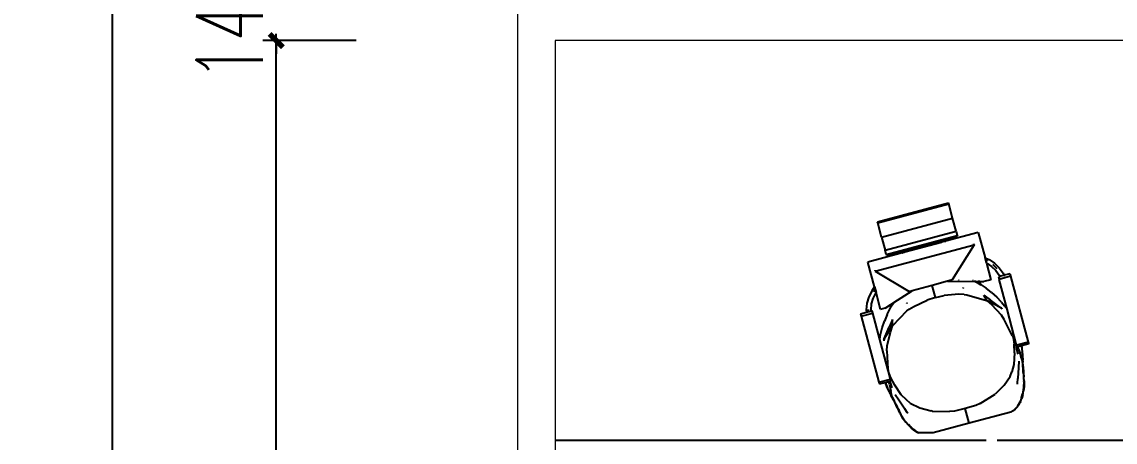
# Model space of a CAD drawing. Header units: millimetres. Extents: x 5625199 to 7433318, y -3316392 to -2552493.
# Drawn here: x 5802451 to 5806551, y -2585554 to -2583979 of the extents above; entities that cross this region are included whole.
import ezdxf

# ---------------------------------------------------------------- set-up
doc = ezdxf.new("R2010")
doc.units = ezdxf.units.MM
doc.header["$PDMODE"] = 35
doc.header["$PDSIZE"] = -10
doc.layers.add('8', color=8, linetype='Continuous')
doc.layers.add('PL-活动家具', color=15, linetype='Continuous')
doc.styles.add('标注-尺寸', font='simplex.shx', dxfattribs={"width": 0.7})
doc.dimstyles.new('MS55', dxfattribs={"dimscale": 0, "dimtxt": 5, "dimasz": 1, "dimexe": 1, "dimexo": 0.8, "dimgap": 1, "dimtad": 1, "dimdec": 0, "dimrnd": 5, "dimdsep": 46, "dimtxsty": '标注-尺寸', "dimblk": 'ARCHTICK', "dimcen": 0, "dimdle": 0.5, "dimclrd": 256, "dimclre": 256, "dimclrt": 50, "dimadec": 0, "dimazin": 0, "dimtfac": 1, "dimtdec": 0, "dimtix": 1, "dimtofl": 0, "dimtmove": 2, "dimatfit": 3, "dimldrblk": 'jt2', "dimfxl": 6, "dimfxlon": 1, "dimtvp": 1, "dimtolj": 1, "dimtzin": 0, "dimarcsym": 0})

# ---------------------------------------------------------------- blocks, each defined once
blk = doc.blocks.new('GW21')
for p, q in [((5240036.1, -2565471.7), (5240302.2, -2565400.4)), ((5240037, -2565475.4), (5240303.2, -2565404.1)), ((5240303.2, -2565404.1), (5240302.2, -2565400.4)), ((5240317.8, -2565458.5), (5240303.2, -2565404.1)), ((5240037, -2565475.4), (5240036.1, -2565471.7)), ((5240051.6, -2565529.9), (5240037, -2565475.4)), ((5240051.6, -2565529.9), (5240317.8, -2565458.5)), ((5240330.7, -2565506.8), (5240317.8, -2565458.5)), ((5240064.5, -2565578.1), (5240330.7, -2565506.8)), ((5240414, -2565511.7), (5240291.6, -2565544.5)), ((5240330.7, -2565506.8), (5240335, -2565522.8)), ((5240414, -2565511.7), (5240439.5, -2565606.8)), ((5240027.7, -2565656.9), (5240398.4, -2565557.6)), ((5240051.6, -2565529.9), (5240064.5, -2565578.1)), ((5240068.9, -2565594.2), (5240335, -2565522.8)), ((5240127.4, -2565581), (5240280.6, -2565540)), ((5240275.7, -2565548.8), (5240138.2, -2565585.6)), ((5240273.8, -2565547.4), (5240279, -2565542.5)), ((5240274.7, -2565548.1), (5240273.8, -2565547.4)), ((5240274.7, -2565548.1), (5240275.8, -2565546.6)), ((5240275.1, -2565548.3), (5240274.7, -2565548.1)), ((5240275.5, -2565548), (5240275.1, -2565548.3)), ((5240275.4, -2565548.6), (5240275.1, -2565548.3)), ((5240276.4, -2565547.9), (5240275.4, -2565548.6)), ((5240275.5, -2565548), (5240275.4, -2565548.6)), ((5240275.7, -2565548.8), (5240275.4, -2565548.6)), ((5240275.4, -2565548.6), (5240275.4, -2565548.6)), ((5240275.4, -2565548.6), (5240275.4, -2565548.6)), ((5240275.4, -2565548.6), (5240275.4, -2565548.6)), ((5240276.3, -2565548.6), (5240275.7, -2565548.8)), ((5240275.8, -2565546.6), (5240276.2, -2565546.1)), ((5240276, -2565546.5), (5240275.8, -2565546.6)), ((5240276.2, -2565546.1), (5240276, -2565546.5)), ((5240276.2, -2565546.1), (5240277.9, -2565543.9)), ((5240276.4, -2565548.4), (5240276.3, -2565548.6)), ((5240276.5, -2565548.6), (5240276.3, -2565548.6)), ((5240284.2, -2565542.2), (5240276.4, -2565547.9)), ((5240276.4, -2565547), (5240277, -2565545.4)), ((5240276.4, -2565547.9), (5240276.4, -2565547)), ((5240276.4, -2565548.4), (5240276.4, -2565547.9)), ((5240276.5, -2565548.6), (5240276.4, -2565548.4)), ((5240281.2, -2565547.3), (5240276.5, -2565548.6)), ((5240277, -2565545.4), (5240278.2, -2565543.5)), ((5240277.9, -2565543.9), (5240278.2, -2565543.5)), ((5240278.2, -2565543.5), (5240278.6, -2565543.1)), ((5240278.7, -2565543.1), (5240278.6, -2565543.1)), ((5240279, -2565542.5), (5240278.7, -2565543.1)), ((5240278.7, -2565543.1), (5240279.2, -2565542.6)), ((5240279.7, -2565541.7), (5240279, -2565542.5)), ((5240279, -2565542.5), (5240279.3, -2565542.3)), ((5240279.2, -2565542.5), (5240279.3, -2565542.4)), ((5240279.2, -2565542.6), (5240279.2, -2565542.5)), ((5240279.3, -2565542.4), (5240279.9, -2565541.8)), ((5240279.4, -2565542.2), (5240279.3, -2565542.3)), ((5240279.3, -2565542.3), (5240279.3, -2565542.4)), ((5240280.1, -2565541.1), (5240279.4, -2565542.2)), ((5240279.7, -2565541.7), (5240279.4, -2565542.2)), ((5240279.4, -2565542.2), (5240279.9, -2565541.8)), ((5240280.5, -2565540.1), (5240279.7, -2565541.7)), ((5240280.1, -2565541.1), (5240279.7, -2565541.7)), ((5240279.9, -2565541.8), (5240280, -2565541.7)), ((5240280.2, -2565541.5), (5240280, -2565541.6)), ((5240280, -2565541.6), (5240280, -2565541.7)), ((5240280.2, -2565541.5), (5240280.3, -2565541.4)), ((5240280.2, -2565541.5), (5240280.2, -2565541.5)), ((5240280.3, -2565541.4), (5240282.1, -2565539.9)), ((5240280.3, -2565541.4), (5240281.7, -2565540.2)), ((5240280.6, -2565540), (5240280.5, -2565540.1)), ((5240280.6, -2565540), (5240282.8, -2565539.4)), ((5240281.2, -2565547.3), (5240282.5, -2565544.7)), ((5240288.8, -2565545.3), (5240281.2, -2565547.3)), ((5240283.1, -2565546.1), (5240281.6, -2565547.2)), ((5240281.7, -2565540.2), (5240281.9, -2565540)), ((5240281.9, -2565540), (5240282.1, -2565539.9)), ((5240281.9, -2565540), (5240282.4, -2565540)), ((5240282.1, -2565539.9), (5240282.8, -2565539.4)), ((5240283.7, -2565539.3), (5240282.4, -2565540)), ((5240282.4, -2565540), (5240283.4, -2565539.5)), ((5240282.5, -2565544.7), (5240284.2, -2565542.2)), ((5240282.8, -2565539.4), (5240283.8, -2565539.1)), ((5240284.8, -2565544.3), (5240283.1, -2565546.1)), ((5240283.7, -2565539.3), (5240283.4, -2565539.5)), ((5240283.4, -2565539.5), (5240283.8, -2565539.6)), ((5240283.8, -2565539.1), (5240283.7, -2565539.3)), ((5240284, -2565539.2), (5240283.7, -2565539.3)), ((5240283.8, -2565539.1), (5240296.3, -2565535.7)), ((5240284.2, -2565542.2), (5240284.6, -2565541.8)), ((5240284.6, -2565541.8), (5240284.9, -2565541.4)), ((5240284.6, -2565541.8), (5240284.8, -2565541.8)), ((5240285.5, -2565541.3), (5240284.8, -2565541.8)), ((5240284.9, -2565541.4), (5240284.8, -2565541.8)), ((5240285.8, -2565542.9), (5240284.8, -2565544.3)), ((5240284.9, -2565541.4), (5240285.5, -2565541.1)), ((5240285.2, -2565540.4), (5240285.3, -2565540.5)), ((5240285.7, -2565540.2), (5240285.3, -2565540.5)), ((5240285.3, -2565540.5), (5240285.5, -2565541.1)), ((5240285.4, -2565540), (5240285.4, -2565539.9)), ((5240286.1, -2565539.9), (5240285.4, -2565540)), ((5240285.7, -2565540.2), (5240285.4, -2565540)), ((5240285.5, -2565541.1), (5240286.2, -2565540.6)), ((5240285.5, -2565541.1), (5240285.5, -2565541.3)), ((5240286, -2565541.3), (5240285.5, -2565541.3)), ((5240286.1, -2565539.9), (5240285.7, -2565540.2)), ((5240286.2, -2565540.6), (5240285.7, -2565540.2)), ((5240286.4, -2565542.1), (5240285.8, -2565542.9)), ((5240287.4, -2565541.9), (5240286, -2565541.3)), ((5240286.2, -2565540.6), (5240287.2, -2565540)), ((5240288.8, -2565542.5), (5240286.2, -2565540.6)), ((5240287.8, -2565539.5), (5240286.4, -2565542.1)), ((5240287.2, -2565540), (5240289, -2565540)), ((5240288.4, -2565542.8), (5240287.4, -2565541.9)), ((5240288.5, -2565537.8), (5240287.8, -2565539.5)), ((5240288.9, -2565544), (5240288.4, -2565542.8)), ((5240289.8, -2565543.3), (5240288.8, -2565542.5)), ((5240289.8, -2565543.7), (5240288.8, -2565545.3)), ((5240288.8, -2565545.3), (5240288.9, -2565544)), ((5240290.9, -2565544.7), (5240288.8, -2565545.3)), ((5240289, -2565540), (5240290, -2565541)), ((5240289.9, -2565543.3), (5240289.8, -2565543.7)), ((5240289.9, -2565543.3), (5240289.8, -2565543.3)), ((5240290.1, -2565542), (5240289.9, -2565543.3)), ((5240290.7, -2565544), (5240289.9, -2565543.3)), ((5240290, -2565541), (5240290.6, -2565540.8)), ((5240290, -2565541), (5240290.1, -2565542)), ((5240290.6, -2565540.8), (5240290.1, -2565542)), ((5240290.8, -2565544), (5240290.7, -2565544.1)), ((5240290.8, -2565544), (5240290.7, -2565544)), ((5240290.7, -2565544.1), (5240290.7, -2565544)), ((5240290.8, -2565544), (5240291.3, -2565544.4)), ((5240291.3, -2565544.4), (5240290.9, -2565544.7)), ((5240291.1, -2565544.7), (5240290.9, -2565544.7)), ((5240291.1, -2565544.7), (5240291.3, -2565544.5)), ((5240291.5, -2565544.6), (5240291.1, -2565544.7)), ((5240291.3, -2565544.4), (5240291.4, -2565544.5)), ((5240291.4, -2565544.4), (5240291.3, -2565544.5)), ((5240291.3, -2565544.5), (5240291.4, -2565544.5)), ((5240292, -2565543.8), (5240291.4, -2565544.5)), ((5240291.4, -2565544.5), (5240291.5, -2565544.6)), ((5240291.5, -2565544.6), (5240292, -2565543.8)), ((5240291.6, -2565544.5), (5240291.5, -2565544.6)), ((5240292.7, -2565543.1), (5240291.6, -2565544.5)), ((5240292.7, -2565543.1), (5240293.6, -2565541.6)), ((5240295, -2565538.9), (5240293.6, -2565541.6)), ((5240296.3, -2565536), (5240295, -2565538.9)), ((5240296.3, -2565535.7), (5240335.7, -2565525.2)), ((5240296.3, -2565535.7), (5240296.3, -2565536)), ((5240398.4, -2565557.6), (5240316.5, -2565689.8)), ((5240335, -2565522.8), (5240335.7, -2565525.2)), ((5240397.7, -2565555.2), (5240397.3, -2565553.7)), ((5240397.7, -2565555.2), (5240398.4, -2565557.6)), ((5240120.1, -2565590.5), (5240000.2, -2565622.6)), ((5240068.9, -2565594.2), (5240064.5, -2565578.1)), ((5240068.9, -2565594.2), (5240069.5, -2565596.5)), ((5240069.5, -2565596.5), (5240111.7, -2565585.2)), ((5240111.7, -2565585.2), (5240127.4, -2565581)), ((5240111.7, -2565585.2), (5240111.9, -2565585.4)), ((5240111.9, -2565585.4), (5240114.4, -2565587.3)), ((5240114.4, -2565587.3), (5240116.9, -2565588.9)), ((5240118.5, -2565589.7), (5240116.9, -2565588.9)), ((5240118.5, -2565589.7), (5240120.1, -2565590.5)), ((5240119.8, -2565586.6), (5240119.2, -2565586.7)), ((5240119.2, -2565586.7), (5240120.3, -2565587.5)), ((5240119.5, -2565583.1), (5240121, -2565584.2)), ((5240119.8, -2565586.6), (5240120.2, -2565585.3)), ((5240120.3, -2565587.5), (5240119.8, -2565586.6)), ((5240120.6, -2565590.3), (5240120.1, -2565590.5)), ((5240120.2, -2565585.3), (5240121.8, -2565584.3)), ((5240121.3, -2565588.8), (5240120.3, -2565587.5)), ((5240122.9, -2565589.7), (5240120.6, -2565590.3)), ((5240120.9, -2565589.8), (5240120.6, -2565590.3)), ((5240120.9, -2565589.8), (5240120.7, -2565589.7)), ((5240120.7, -2565589.7), (5240120.9, -2565589.7)), ((5240121.3, -2565588.8), (5240120.9, -2565589.7)), ((5240120.9, -2565589.7), (5240120.9, -2565589.8)), ((5240121, -2565584.2), (5240123.4, -2565585.7)), ((5240121.9, -2565587.3), (5240121.3, -2565588.8)), ((5240121.4, -2565588.8), (5240121.3, -2565588.8)), ((5240122.9, -2565589.7), (5240121.4, -2565588.8)), ((5240121.8, -2565584.3), (5240123.2, -2565584.4)), ((5240122.1, -2565586.9), (5240121.9, -2565587.3)), ((5240121.9, -2565587.3), (5240122.1, -2565587.4)), ((5240122.1, -2565587.4), (5240122.2, -2565587)), ((5240122.3, -2565588.7), (5240122.1, -2565587.4)), ((5240122.9, -2565589.7), (5240122.3, -2565588.7)), ((5240122.5, -2565585.8), (5240122.8, -2565585.1)), ((5240122.7, -2565585.8), (5240123, -2565585.4)), ((5240122.8, -2565585.1), (5240123.2, -2565584.4)), ((5240123, -2565585.4), (5240122.8, -2565585.1)), ((5240130.5, -2565587.7), (5240122.9, -2565589.7)), ((5240123, -2565585.4), (5240123.4, -2565584.9)), ((5240127.7, -2565585.9), (5240123, -2565585.4)), ((5240123.2, -2565584.4), (5240123.9, -2565582.7)), ((5240123.2, -2565584.4), (5240124.2, -2565584.4)), ((5240123.4, -2565584.9), (5240124.2, -2565584.4)), ((5240123.4, -2565585.7), (5240125.7, -2565586.7)), ((5240123.9, -2565582.7), (5240126.5, -2565583.3)), ((5240124.2, -2565584.4), (5240124.8, -2565583.9)), ((5240124.2, -2565584.4), (5240124.4, -2565584.4)), ((5240124.4, -2565584.4), (5240124.7, -2565584.7)), ((5240124.4, -2565584.4), (5240124.9, -2565584.6)), ((5240124.9, -2565584.6), (5240124.7, -2565584.7)), ((5240124.8, -2565583.9), (5240126.5, -2565583.3)), ((5240124.9, -2565584.6), (5240127.7, -2565585.9)), ((5240125.7, -2565586.7), (5240125.9, -2565586.8)), ((5240125.9, -2565586.8), (5240128.3, -2565587.5)), ((5240126.5, -2565583.3), (5240126.7, -2565583.2)), ((5240126.5, -2565583.3), (5240136.2, -2565585.4)), ((5240126.7, -2565583.2), (5240128.8, -2565582.9)), ((5240127.4, -2565581), (5240127.5, -2565581.1)), ((5240127.5, -2565581.1), (5240129.1, -2565582)), ((5240129, -2565586), (5240127.7, -2565585.9)), ((5240127.7, -2565585.9), (5240128.1, -2565586.1)), ((5240128.1, -2565586.1), (5240130.5, -2565587.7)), ((5240128.3, -2565587.5), (5240130.2, -2565587.8)), ((5240128.4, -2565581.7), (5240129.1, -2565582)), ((5240128.4, -2565581.7), (5240129.8, -2565582.5)), ((5240128.7, -2565582.2), (5240129.8, -2565582.5)), ((5240128.8, -2565582.5), (5240130.7, -2565582.8)), ((5240128.8, -2565582.9), (5240130.7, -2565582.8)), ((5240129.1, -2565582), (5240130.5, -2565582.7)), ((5240129.1, -2565582), (5240129.8, -2565582.5)), ((5240129.9, -2565582.6), (5240129.8, -2565582.5)), ((5240129.9, -2565582.6), (5240130.5, -2565582.7)), ((5240130.5, -2565582.7), (5240130.7, -2565582.8)), ((5240134.7, -2565586.6), (5240130.5, -2565587.7)), ((5240130.7, -2565582.8), (5240130.8, -2565582.8)), ((5240130.8, -2565582.8), (5240130.9, -2565582.8)), ((5240130.9, -2565582.8), (5240131, -2565582.8)), ((5240130.9, -2565582.8), (5240130.9, -2565582.8)), ((5240131, -2565582.8), (5240133.2, -2565583.1)), ((5240131, -2565582.8), (5240131, -2565582.8)), ((5240134.7, -2565586.6), (5240131.6, -2565586.3)), ((5240133.2, -2565583.1), (5240135.2, -2565583.7)), ((5240136.5, -2565586.1), (5240134.7, -2565586.6)), ((5240135.2, -2565583.7), (5240137, -2565584.6)), ((5240136.2, -2565585.4), (5240136.3, -2565585.5)), ((5240136.2, -2565585.4), (5240136.7, -2565585.5)), ((5240136.3, -2565585.5), (5240136.5, -2565586)), ((5240136.3, -2565585.5), (5240136.4, -2565585.5)), ((5240136.3, -2565585.5), (5240136.4, -2565585.5)), ((5240136.4, -2565585.5), (5240136.7, -2565585.6)), ((5240136.5, -2565586), (5240136.7, -2565585.5)), ((5240136.7, -2565585.6), (5240136.5, -2565586)), ((5240138.2, -2565585.6), (5240136.5, -2565586.1)), ((5240136.5, -2565586), (5240136.5, -2565586.1)), ((5240136.7, -2565585.6), (5240136.7, -2565585.5)), ((5240137, -2565584.6), (5240138.2, -2565585.6)), ((5240025.2, -2565716), (5240000.2, -2565622.6)), ((5240439.5, -2565606.8), (5240454, -2565613.2)), ((5240444.8, -2565626.8), (5240439.5, -2565606.8)), ((5240449, -2565619.9), (5240442.2, -2565616.8)), ((5240446.1, -2565627.4), (5240444.8, -2565626.8)), ((5240444.8, -2565626.8), (5240461.5, -2565689)), ((5240446.1, -2565627.4), (5240445.9, -2565627.3)), ((5240446.2, -2565627.4), (5240446.1, -2565627.4)), ((5240446.2, -2565627.4), (5240464.1, -2565639.5)), ((5240454, -2565613.2), (5240454.2, -2565613.4)), ((5240454.2, -2565613.4), (5240474.7, -2565627.2)), ((5240464.1, -2565639.5), (5240479.7, -2565654.6)), ((5240469.4, -2565633.3), (5240468.3, -2565632.6)), ((5240485, -2565648.4), (5240469.4, -2565633.3)), ((5240474.7, -2565627.2), (5240492.4, -2565644.2)), ((5240027.1, -2565654.5), (5240026.7, -2565653)), ((5240027.1, -2565654.5), (5240027.7, -2565656.9)), ((5240027.7, -2565656.9), (5240154.7, -2565733.1)), ((5240479.7, -2565654.6), (5240492.5, -2565672.2)), ((5240494.6, -2565676.6), (5240489.3, -2565678)), ((5240489.3, -2565678), (5240491.8, -2565687.4)), ((5240535.4, -2565675.8), (5240491.8, -2565687.4)), ((5240492.4, -2565644.2), (5240506.7, -2565664)), ((5240492.5, -2565672.2), (5240494.6, -2565676.6)), ((5240510.6, -2565672.3), (5240494.6, -2565676.6)), ((5240494.6, -2565676.6), (5240494.7, -2565676.9)), ((5240495.1, -2565677.8), (5240495.8, -2565679.1)), ((5240506.7, -2565664), (5240510.6, -2565672.3)), ((5240532.9, -2565666.3), (5240510.6, -2565672.3)), ((5240510.6, -2565672.3), (5240510.8, -2565672.6)), ((5240511.2, -2565673.4), (5240511.9, -2565674.8)), ((5240532.9, -2565666.3), (5240535.4, -2565675.8)), ((5240535.4, -2565675.8), (5240601.5, -2565922.5)), ((5240025.2, -2565716), (5240014.3, -2565731)), ((5240025.2, -2565716), (5240030.6, -2565736.1)), ((5240241.4, -2565709.9), (5240166.2, -2565730.1)), ((5240298.3, -2565694.7), (5240241.4, -2565709.9)), ((5240253.6, -2565755.8), (5240241.4, -2565709.9)), ((5240316.5, -2565689.8), (5240298.3, -2565694.7)), ((5240298.3, -2565694.7), (5240401.8, -2565695.6)), ((5240336.4, -2565690.8), (5240336.6, -2565690.8)), ((5240339.2, -2565690.6), (5240342.4, -2565690.3)), ((5240356.7, -2565719.3), (5240356.2, -2565720)), ((5240356.7, -2565719.3), (5240359, -2565720.5)), ((5240356.7, -2565719.3), (5240357.1, -2565720)), ((5240395.3, -2565692.6), (5240392.6, -2565691.4)), ((5240398.7, -2565694), (5240398.5, -2565693.9)), ((5240402.4, -2565692.8), (5240401.8, -2565691.6)), ((5240401.8, -2565695.6), (5240404.4, -2565697)), ((5240401.8, -2565695.6), (5240403.7, -2565695.6)), ((5240403.1, -2565694.3), (5240403, -2565694.2)), ((5240404.4, -2565697), (5240403.7, -2565695.6)), ((5240403.7, -2565695.6), (5240419, -2565695.8)), ((5240421.6, -2565706.3), (5240404.4, -2565697)), ((5240417.9, -2565693.3), (5240417.2, -2565691.9)), ((5240418.7, -2565695.1), (5240418.6, -2565694.9)), ((5240419, -2565695.8), (5240435.4, -2565695.9)), ((5240425.1, -2565708.6), (5240419, -2565695.8)), ((5240421.6, -2565706.3), (5240425.1, -2565708.6)), ((5240425.1, -2565708.6), (5240443.2, -2565720.3)), ((5240461.5, -2565689), (5240435.4, -2565695.9)), ((5240463.7, -2565736.1), (5240443.2, -2565720.3)), ((5240521.9, -2565799.8), (5240491.8, -2565687.4)), ((5240003.3, -2565753.5), (5239996.6, -2565777.1)), ((5240014.2, -2565731.3), (5240003.3, -2565753.5)), ((5240018.7, -2565758.8), (5240012.7, -2565779.8)), ((5240014.3, -2565731), (5240014.2, -2565731.3)), ((5240028.2, -2565739.4), (5240018.7, -2565758.8)), ((5240021.9, -2565734.3), (5240027.9, -2565726.1)), ((5240028.2, -2565739.4), (5240030.6, -2565736.1)), ((5240028.2, -2565739.4), (5240028.3, -2565739.2)), ((5240028.2, -2565739.4), (5240028.2, -2565739.4)), ((5240047.7, -2565799.9), (5240030.6, -2565736.1)), ((5240097.7, -2565774.1), (5240166.2, -2565730.1)), ((5240144.2, -2565740.4), (5240144.3, -2565740.3)), ((5240166.2, -2565730.1), (5240154.7, -2565733.1)), ((5240171.7, -2565788.7), (5240222, -2565765)), ((5240253.6, -2565755.8), (5240222, -2565765)), ((5240247.2, -2565731.9), (5240245.8, -2565732.2)), ((5240247.2, -2565731.9), (5240248.6, -2565731.5)), ((5240253.6, -2565755.8), (5240285.6, -2565747.9)), ((5240341.1, -2565743.3), (5240285.6, -2565747.9)), ((5240361.5, -2565744.2), (5240341.1, -2565743.3)), ((5240361.5, -2565744.2), (5240371.2, -2565745.3)), ((5240371.2, -2565745.3), (5240444.6, -2565766.3)), ((5240434.6, -2565746.9), (5240459.1, -2565764.5)), ((5240445.5, -2565766.6), (5240434.6, -2565746.9)), ((5240444.6, -2565766.3), (5240445.6, -2565766.8)), ((5240445.5, -2565766.6), (5240444.6, -2565766.3)), ((5240498, -2565793.9), (5240459.1, -2565764.5)), ((5240463.7, -2565736.1), (5240483.1, -2565753.7)), ((5240501.1, -2565772.9), (5240483.1, -2565753.7)), ((5239996.6, -2565777.1), (5239994.1, -2565801.4)), ((5239994.1, -2565801.4), (5239994.8, -2565810.5)), ((5239994.8, -2565810.5), (5240010.8, -2565806.2)), ((5240002.3, -2565801.4), (5240002.4, -2565799.9)), ((5240002.8, -2565808.7), (5240002.3, -2565801.4)), ((5240012.7, -2565779.8), (5240010.5, -2565801.3)), ((5240010.5, -2565801.3), (5240010.8, -2565806.2)), ((5240010.8, -2565806.2), (5240016.1, -2565804.8)), ((5240010.8, -2565806.2), (5240010.9, -2565806.5)), ((5240018.6, -2565814.2), (5240016.1, -2565804.8)), ((5240064.8, -2565795.3), (5240047.7, -2565799.9)), ((5240064.8, -2565795.3), (5240085.6, -2565781.9)), ((5240071.8, -2565819.8), (5240083.4, -2565796.9)), ((5240083.4, -2565796.9), (5240086.4, -2565792.2)), ((5240085.5, -2565781), (5240085.5, -2565780.8)), ((5240085.6, -2565781.9), (5240097.7, -2565774.1)), ((5240086.4, -2565792.2), (5240085.6, -2565781.9)), ((5240096.8, -2565775.3), (5240086.4, -2565792.2)), ((5240093.5, -2565860.3), (5240146.6, -2565805.5)), ((5240096.8, -2565775.3), (5240097.7, -2565774.1)), ((5240098.6, -2565771.9), (5240098.6, -2565771.8)), ((5240100.1, -2565770.9), (5240100.2, -2565770.7)), ((5240146.2, -2565775.7), (5240144.8, -2565777.9)), ((5240146.2, -2565775.7), (5240146.9, -2565776.1)), ((5240146.2, -2565775.7), (5240146.2, -2565776.6)), ((5240146.6, -2565805.5), (5240154.4, -2565799.7)), ((5240154.4, -2565799.7), (5240171.7, -2565788.7)), ((5240445.6, -2565766.8), (5240445.5, -2565766.6)), ((5240446.3, -2565767.1), (5240445.6, -2565766.8)), ((5240498, -2565793.9), (5240446.3, -2565767.1)), ((5240446.3, -2565767.1), (5240464.8, -2565783)), ((5240501.3, -2565821.9), (5240464.8, -2565783)), ((5240500.9, -2565796.8), (5240498, -2565793.9)), ((5240500.9, -2565795.4), (5240498, -2565793.9)), ((5240500.9, -2565795.4), (5240502.6, -2565799.3)), ((5240500.9, -2565796.8), (5240502.6, -2565799.3)), ((5240501.1, -2565772.9), (5240512.5, -2565786.8)), ((5240521.9, -2565799.8), (5240512.5, -2565786.8)), ((5240557.9, -2565934.2), (5240521.9, -2565799.8)), ((5239972.5, -2565816.5), (5239994.8, -2565810.5)), ((5239972.5, -2565816.5), (5239975.1, -2565825.9)), ((5239975.1, -2565825.9), (5240018.6, -2565814.2)), ((5239975.1, -2565825.9), (5240041.2, -2566072.6)), ((5239994.8, -2565810.5), (5239994.8, -2565810.8)), ((5239994.8, -2565811.8), (5239995, -2565813.3)), ((5240003, -2565811.2), (5240002.9, -2565809.7)), ((5240010.9, -2565807.5), (5240011, -2565809)), ((5240044.9, -2565912.4), (5240018.6, -2565814.2)), ((5240053.9, -2565868.7), (5240061.9, -2565843.8)), ((5240071.8, -2565819.8), (5240061.9, -2565843.8)), ((5240092.5, -2565838.5), (5240080.1, -2565866.1)), ((5240092.9, -2565861.1), (5240092.5, -2565838.5)), ((5240511.5, -2565837.8), (5240501.3, -2565821.9)), ((5240541.6, -2565897.6), (5240511.5, -2565837.8)), ((5240047.9, -2565894.4), (5240053.9, -2565868.7)), ((5240061.1, -2565910.9), (5240092.5, -2565861.9)), ((5240061.1, -2565910.9), (5240080.1, -2565866.1)), ((5240072.3, -2565936.9), (5240084.3, -2565884.9)), ((5240084.3, -2565884.9), (5240092.5, -2565861.9)), ((5240092.5, -2565861.9), (5240092.9, -2565861.3)), ((5240092.9, -2565861.1), (5240093.5, -2565860.3)), ((5240093.5, -2565860.3), (5240092.9, -2565861.3)), ((5240092.9, -2565861.3), (5240092.9, -2565861.1)), ((5240541.1, -2565878.1), (5240546.8, -2565901.5)), ((5240044.9, -2565912.4), (5240045, -2565912.1)), ((5240076.3, -2566029.4), (5240044.9, -2565912.4)), ((5240045, -2565912.1), (5240047.9, -2565894.4)), ((5240059.3, -2565913.7), (5240061.1, -2565911)), ((5240059.3, -2565913.7), (5240059.8, -2565918)), ((5240060, -2565914.9), (5240059.8, -2565918)), ((5240061.1, -2565911), (5240060, -2565914.9)), ((5240541.6, -2565897.6), (5240544.7, -2565905.8)), ((5240544.7, -2565905.8), (5240548.8, -2565929.8)), ((5240546.8, -2565901.5), (5240556.4, -2565939.4)), ((5240549.9, -2565963.3), (5240548.8, -2565929.8)), ((5240601.5, -2565922.5), (5240557.9, -2565934.2)), ((5240603.4, -2565929.4), (5240576.2, -2565936.7)), ((5240601.5, -2565922.5), (5240603.4, -2565929.4)), ((5240071.4, -2565955.7), (5240072.3, -2565936.9)), ((5240071.4, -2565955.7), (5240075.2, -2566022.5)), ((5240549.9, -2565963.3), (5240546.9, -2566006.9)), ((5240563.7, -2565967.3), (5240556.4, -2565939.4)), ((5240559.8, -2565941.1), (5240557.9, -2565934.2)), ((5240562.2, -2565940.4), (5240559.8, -2565941.1)), ((5240576, -2565936.7), (5240562.2, -2565940.4)), ((5240562.2, -2565940.4), (5240562.2, -2565940.3)), ((5240566.2, -2565951.8), (5240562.2, -2565940.4)), ((5240566.2, -2565951.8), (5240573.9, -2565975.3)), ((5240576, -2565936.6), (5240576, -2565936.7)), ((5240576, -2565936.7), (5240576.4, -2565938.8)), ((5240576.2, -2565936.7), (5240576, -2565936.7)), ((5240576.2, -2565936.7), (5240576.1, -2565936.6)), ((5240576.8, -2565940.2), (5240576.2, -2565936.7)), ((5240576.4, -2565938.8), (5240578.7, -2565957.3)), ((5240576.8, -2565940.2), (5240577.5, -2565946.2)), ((5240577.5, -2565946.2), (5240579.1, -2565959)), ((5240578.7, -2565957.3), (5240579.9, -2565975.9)), ((5240579.6, -2565965.7), (5240579.1, -2565959)), ((5240579.6, -2565965.7), (5240580.4, -2565977.7)), ((5240546.9, -2566006.9), (5240540, -2566033.7)), ((5240566.5, -2565994.3), (5240564.7, -2566018.3)), ((5240580.1, -2565992.4), (5240573.9, -2565975.3)), ((5240579.9, -2565975.9), (5240580.4, -2565986.7)), ((5240580.1, -2565992.4), (5240580.2, -2565995.1)), ((5240580.8, -2566005.7), (5240580.2, -2565995.1)), ((5240580.4, -2565977.7), (5240580.8, -2565986.2)), ((5240580.4, -2565986.7), (5240580.9, -2565997.5)), ((5240580.8, -2565986.2), (5240580.9, -2565988.5)), ((5240581.3, -2566016.4), (5240580.8, -2566005.7)), ((5240581.4, -2565999.3), (5240580.9, -2565988.5)), ((5240581.4, -2566008.2), (5240580.9, -2565997.5)), ((5240581.9, -2566010), (5240581.4, -2565999.3)), ((5240581.4, -2566008.2), (5240582, -2566019)), ((5240582.5, -2566020.7), (5240581.9, -2566010)), ((5240075.2, -2566022.5), (5240076.3, -2566029.4)), ((5240077.2, -2566033), (5240076.3, -2566029.4)), ((5240085, -2566054.1), (5240077.2, -2566033)), ((5240084.7, -2566061), (5240077.2, -2566033)), ((5240511.3, -2566084.3), (5240533.5, -2566051)), ((5240533.5, -2566051), (5240540, -2566033.7)), ((5240564.7, -2566018.3), (5240561.8, -2566059.6)), ((5240582.2, -2566022.4), (5240582, -2566019)), ((5240582, -2566027), (5240582.6, -2566036.7)), ((5240582.7, -2566029.8), (5240582.2, -2566022.4)), ((5240582.5, -2566020.7), (5240583.1, -2566031.4)), ((5240582.5, -2566036.7), (5240582.6, -2566037.6)), ((5240582.5, -2566036.7), (5240582.6, -2566036.7)), ((5240582.6, -2566036.7), (5240583.3, -2566039.6)), ((5240582.6, -2566037.6), (5240582.6, -2566036.7)), ((5240582.6, -2566037.6), (5240582.6, -2566037.7)), ((5240582.6, -2566037.7), (5240583.3, -2566040)), ((5240583.3, -2566039.6), (5240582.7, -2566029.8)), ((5240583.1, -2566031.4), (5240583.7, -2566041.1)), ((5240583.3, -2566039.6), (5240583.7, -2566041.1)), ((5240583.3, -2566039.6), (5240583.3, -2566040)), ((5240583.3, -2566039.6), (5240583.3, -2566039.7)), ((5240583.3, -2566039.7), (5240583.3, -2566040)), ((5240583.4, -2566040.1), (5240583.3, -2566040)), ((5240583.4, -2566040.1), (5240583.4, -2566040.3)), ((5240583.4, -2566040.1), (5240583.7, -2566041.1)), ((5240583.4, -2566040.6), (5240583.4, -2566040.3)), ((5240583.4, -2566040.7), (5240583.4, -2566040.6)), ((5240583.4, -2566040.7), (5240584.2, -2566051.5)), ((5240583.8, -2566042), (5240583.4, -2566040.7)), ((5240583.4, -2566048.4), (5240583.7, -2566053.7)), ((5240583.8, -2566041.4), (5240583.7, -2566041.1)), ((5240583.7, -2566041.1), (5240583.7, -2566041.1)), ((5240583.7, -2566041.1), (5240583.8, -2566041.4)), ((5240583.8, -2566041.4), (5240583.8, -2566041.6)), ((5240583.8, -2566041.6), (5240583.8, -2566042)), ((5240583.8, -2566042.1), (5240583.8, -2566042)), ((5240583.8, -2566042.1), (5240584.5, -2566052.8)), ((5240585, -2566062.3), (5240584.2, -2566051.5)), ((5240585.3, -2566063.4), (5240584.5, -2566052.8)), ((5240041.2, -2566072.6), (5240084.7, -2566061)), ((5240041.2, -2566072.6), (5240043, -2566079.5)), ((5240043, -2566079.5), (5240064.8, -2566073.7)), ((5240064.8, -2566073.7), (5240064.8, -2566073.6)), ((5240066, -2566077.1), (5240064.8, -2566073.7)), ((5240064.8, -2566073.7), (5240064.9, -2566073.7)), ((5240064.9, -2566073.7), (5240078.7, -2566070)), ((5240064.9, -2566073.6), (5240064.9, -2566073.7)), ((5240064.9, -2566073.7), (5240065.6, -2566075.7)), ((5240072.9, -2566092.8), (5240065.6, -2566075.7)), ((5240066, -2566077.1), (5240068.4, -2566082.7)), ((5240068.4, -2566082.7), (5240073.4, -2566094.5)), ((5240081.2, -2566109.6), (5240072.9, -2566092.8)), ((5240078.7, -2566070), (5240083.9, -2566068.6)), ((5240078.7, -2566070), (5240078.7, -2566069.9)), ((5240081, -2566081.8), (5240078.7, -2566070)), ((5240081, -2566081.8), (5240086, -2566106)), ((5240083.9, -2566068.6), (5240086.6, -2566067.9)), ((5240083.9, -2566068.6), (5240083.9, -2566068.5)), ((5240090.9, -2566094), (5240083.9, -2566068.6)), ((5240084.7, -2566061), (5240086.6, -2566067.9)), ((5240100.8, -2566083.6), (5240085, -2566054.1)), ((5240125.2, -2566119.9), (5240100.8, -2566083.6)), ((5240479.9, -2566115.7), (5240511.3, -2566084.3)), ((5240560.9, -2566079.9), (5240561, -2566076)), ((5240561, -2566076), (5240561.8, -2566059.6)), ((5240584.4, -2566085.6), (5240582.9, -2566101.1)), ((5240583.8, -2566104.5), (5240585.3, -2566088.9)), ((5240585.5, -2566089.7), (5240583.9, -2566104.9)), ((5240584.4, -2566085.6), (5240584.4, -2566085.6)), ((5240585, -2566069.8), (5240584.8, -2566067.7)), ((5240584.9, -2566069.5), (5240584.9, -2566069.6)), ((5240585, -2566062.3), (5240585.7, -2566071)), ((5240585.3, -2566063.4), (5240586, -2566072)), ((5240585.3, -2566088.7), (5240585.8, -2566072.9)), ((5240585.3, -2566088.9), (5240585.3, -2566088.7)), ((5240586, -2566073.8), (5240585.5, -2566089.7)), ((5240585.7, -2566071), (5240585.8, -2566072.9)), ((5240586, -2566072), (5240586, -2566073.8)), ((5240076.3, -2566100.5), (5240073.4, -2566094.5)), ((5240076.3, -2566100.5), (5240081.6, -2566111.4)), ((5240081.2, -2566109.6), (5240086.1, -2566119.1)), ((5240081.6, -2566111.4), (5240085.6, -2566118.9)), ((5240085.6, -2566118.9), (5240086.6, -2566121)), ((5240089.2, -2566123.9), (5240086, -2566106)), ((5240091.1, -2566128.7), (5240086.1, -2566119.1)), ((5240091.6, -2566130.5), (5240086.6, -2566121)), ((5240090.5, -2566126.3), (5240089.2, -2566123.9)), ((5240095.3, -2566135.8), (5240090.5, -2566126.3)), ((5240091.1, -2566128.7), (5240096, -2566138.3)), ((5240096.5, -2566140.1), (5240091.6, -2566130.5)), ((5240102, -2566118.8), (5240115.5, -2566138.6)), ((5240144.6, -2566139.6), (5240125.2, -2566119.9)), ((5240421.6, -2566152.2), (5240477, -2566117.7)), ((5240479.9, -2566115.7), (5240477, -2566117.7)), ((5240575.6, -2566132.8), (5240571.9, -2566142.9)), ((5240572.6, -2566145.4), (5240577.4, -2566132.9)), ((5240572.7, -2566145.6), (5240577.4, -2566133.1)), ((5240575.6, -2566132.8), (5240576.6, -2566130)), ((5240576.6, -2566130), (5240579.9, -2566117.3)), ((5240577.4, -2566132.9), (5240581.1, -2566119.2)), ((5240581.2, -2566119.5), (5240577.4, -2566133.1)), ((5240580.3, -2566116), (5240579.9, -2566117.3)), ((5240582.8, -2566101.6), (5240580.3, -2566116)), ((5240581.1, -2566119.2), (5240583.8, -2566104.5)), ((5240581.2, -2566119.5), (5240583.9, -2566104.9)), ((5240582.9, -2566101.1), (5240582.8, -2566101.6)), ((5240095.3, -2566135.8), (5240100.2, -2566145.3)), ((5240100.9, -2566147.9), (5240096, -2566138.3)), ((5240096.5, -2566140.1), (5240101.3, -2566149.7)), ((5240102.4, -2566150.9), (5240100.9, -2566147.9)), ((5240101.3, -2566149.7), (5240106.1, -2566159.2)), ((5240105.7, -2566157.6), (5240102.4, -2566150.9)), ((5240109.3, -2566163.6), (5240105, -2566154.9)), ((5240105.7, -2566157.6), (5240110, -2566166.5)), ((5240110.4, -2566168), (5240106.1, -2566159.2)), ((5240109.3, -2566163.5), (5240109.3, -2566163.6)), ((5240109.7, -2566164.4), (5240109.3, -2566163.5)), ((5240109.3, -2566163.6), (5240110, -2566166.5)), ((5240109.7, -2566164.4), (5240109.3, -2566163.6)), ((5240109.7, -2566164.4), (5240109.7, -2566164.4)), ((5240110.2, -2566166.7), (5240109.7, -2566164.4)), ((5240110, -2566166.5), (5240110.4, -2566168)), ((5240110.2, -2566166.7), (5240110, -2566166.5)), ((5240110.1, -2566166.5), (5240110, -2566166.5)), ((5240110.2, -2566166.7), (5240110.1, -2566166.5)), ((5240110.2, -2566166.7), (5240110.3, -2566166.9)), ((5240110.3, -2566166.9), (5240110.3, -2566167)), ((5240110.5, -2566167.9), (5240110.3, -2566166.9)), ((5240110.3, -2566167), (5240110.5, -2566167.3)), ((5240110.4, -2566168), (5240110.5, -2566167.9)), ((5240110.6, -2566168.2), (5240110.4, -2566168)), ((5240110.5, -2566167.4), (5240110.5, -2566167.3)), ((5240115.2, -2566177.1), (5240110.5, -2566167.4)), ((5240110.8, -2566168.8), (5240110.5, -2566167.4)), ((5240110.5, -2566167.9), (5240110.6, -2566168.2)), ((5240110.6, -2566168.2), (5240110.7, -2566168.4)), ((5240110.7, -2566168.4), (5240110.8, -2566168.8)), ((5240110.9, -2566168.8), (5240110.8, -2566168.8)), ((5240110.9, -2566168.8), (5240115.6, -2566178.4)), ((5240114.4, -2566174), (5240119.1, -2566183.7)), ((5240115.5, -2566138.6), (5240138.7, -2566173)), ((5240147.6, -2566186.7), (5240138.7, -2566173)), ((5240158.9, -2566151.4), (5240144.6, -2566139.6)), ((5240158.9, -2566151.4), (5240194.7, -2566169.1)), ((5240194.7, -2566169.1), (5240237.7, -2566180.6)), ((5240365, -2566171.5), (5240324.7, -2566181.5)), ((5240405, -2566160), (5240365, -2566171.5)), ((5240379.8, -2566226.7), (5240365, -2566171.5)), ((5240421.6, -2566152.2), (5240405, -2566160)), ((5240552.7, -2566174), (5240544.5, -2566180.3)), ((5240552.5, -2566173.2), (5240547.6, -2566177.3)), ((5240559.8, -2566164.7), (5240552.5, -2566173.2)), ((5240560.2, -2566166.1), (5240552.7, -2566174)), ((5240561.2, -2566162.4), (5240559.8, -2566164.7)), ((5240566.9, -2566156.6), (5240560.2, -2566166.1)), ((5240564.9, -2566156.6), (5240561.2, -2566162.4)), ((5240566.3, -2566154.5), (5240564.9, -2566156.6)), ((5240564.9, -2566156.6), (5240567.2, -2566156)), ((5240569.5, -2566147.8), (5240566.3, -2566154.5)), ((5240566.9, -2566156.6), (5240567.2, -2566156)), ((5240567.2, -2566156), (5240572.6, -2566145.4)), ((5240567.2, -2566156), (5240570.9, -2566149)), ((5240571.9, -2566142.9), (5240569.5, -2566147.8)), ((5240572.7, -2566145.6), (5240570.9, -2566149)), ((5240570.9, -2566149), (5240572.7, -2566145.7)), ((5240120, -2566186.9), (5240115.2, -2566177.1)), ((5240120.2, -2566188), (5240115.6, -2566178.4)), ((5240120, -2566186.9), (5240123.7, -2566194.8)), ((5240120.2, -2566188), (5240124, -2566195.8)), ((5240123.7, -2566193.1), (5240122.8, -2566191.5)), ((5240123.7, -2566193.4), (5240122.8, -2566191.5)), ((5240123.7, -2566193.1), (5240123.7, -2566193.1)), ((5240124.5, -2566196.4), (5240123.7, -2566194.8)), ((5240124, -2566195.8), (5240124.8, -2566197.4)), ((5240132.9, -2566209.9), (5240124.5, -2566196.4)), ((5240124.8, -2566197.4), (5240133.2, -2566210.9)), ((5240132.1, -2566206.8), (5240132.1, -2566206.8)), ((5240132.9, -2566209.9), (5240133, -2566210.1)), ((5240133, -2566210.1), (5240142.1, -2566222.8)), ((5240133.2, -2566210.9), (5240142.2, -2566223.3)), ((5240149.6, -2566190.1), (5240147.6, -2566186.7)), ((5240241.2, -2566180.9), (5240237.7, -2566180.6)), ((5240241.2, -2566180.9), (5240306.4, -2566183.1)), ((5240324.7, -2566181.5), (5240306.4, -2566183.1)), ((5240535.7, -2566184.9), (5240379.8, -2566226.7)), ((5240544.4, -2566180), (5240535.7, -2566184.9)), ((5240544.5, -2566180.3), (5240535.7, -2566184.9)), ((5240547.6, -2566177.3), (5240544.4, -2566180)), ((5240141.5, -2566219.8), (5240141.2, -2566219.5)), ((5240141.5, -2566219.8), (5240150.9, -2566231)), ((5240142.1, -2566222.8), (5240151.7, -2566234.2)), ((5240151.8, -2566234.5), (5240142.2, -2566223.3)), ((5240150.9, -2566231), (5240151.9, -2566232)), ((5240161.8, -2566244.2), (5240151.7, -2566234.2)), ((5240151.8, -2566234.5), (5240161.9, -2566244.4)), ((5240161.1, -2566241.3), (5240151.9, -2566232)), ((5240163.3, -2566243.2), (5240161.1, -2566241.3)), ((5240161.8, -2566244.2), (5240172.2, -2566252.7)), ((5240172.3, -2566252.9), (5240161.9, -2566244.4)), ((5240171.5, -2566250.2), (5240163.3, -2566243.2)), ((5240176.1, -2566253.2), (5240171.5, -2566250.2)), ((5240182.3, -2566259.2), (5240172.2, -2566252.7)), ((5240172.3, -2566252.9), (5240175.5, -2566255)), ((5240175.5, -2566255), (5240172.3, -2566253)), ((5240182.3, -2566259.2), (5240175.5, -2566255)), ((5240182.2, -2566257.4), (5240176.1, -2566253.2)), ((5240182.2, -2566257.4), (5240184.5, -2566258.6)), ((5240379.8, -2566226.7), (5240244.3, -2566263)), ((5240443.3, -2566292), (5238827.9, -2566292)), ((5240182.3, -2566259.2), (5240184.5, -2566258.6)), ((5240182.8, -2566259.5), (5240182.3, -2566259.2)), ((5240182.8, -2566259.5), (5240190.3, -2566263)), ((5240184.5, -2566258.6), (5240190.5, -2566261.7)), ((5240192.9, -2566263), (5240190.3, -2566263)), ((5240192.9, -2566263), (5240190.5, -2566261.7)), ((5240244.3, -2566263), (5240192.9, -2566263)), ((5241578.2, -2566292), (5240485.3, -2566292))]:
    blk.add_line(p, q)
blk = doc.blocks.new('_ArchTick')
at = {"color": 0, "linetype": 'ByBlock', "const_width": 0.4}
blk.add_lwpolyline([(-0.5, -0.5), (0.5, 0.5)], dxfattribs=at)
blk = doc.blocks.new('*D1191')
at = {"layer": '8', "lineweight": -2, "ltscale": 500, "transparency": 16777216}
for p, q in [((5803705.2, -2584049.3), (5803355.2, -2584049.3)), ((5803405.2, -2598054.5), (5803405.2, -2584024.3)), ((5803705.2, -2598029.5), (5803355.2, -2598029.5))]:
    blk.add_line(p, q, dxfattribs=at)
at = {"layer": 'Defpoints', "color": 0, "transparency": 16777216}
for p in [(5803405.2, -2584049.3), (5804511.6, -2584049.3), (5804511.6, -2598029.5)]:
    blk.add_point(p, dxfattribs=at)
at = {"layer": '8', "linetype": 'ByBlock', "lineweight": -2, "transparency": 16777216, "xscale": 50.00000000000007, "yscale": 50.00000000000007, "zscale": 50.00000000000007}
for p, rotation in [((5803405.2, -2584049.3), 90), ((5803405.2, -2598029.5), 270)]:
    blk.add_blockref('_ArchTick', p, dxfattribs=dict(at, rotation=rotation))
at = {"layer": '8', "color": 50, "ltscale": 500, "transparency": 16777216, "insert": (5803230.2, -2591039.4), "char_height": 250, "attachment_point": 5, "rotation": 90, "style": '标注-尺寸'}
blk.add_mtext('\\A1;13980', dxfattribs=at)
blk = doc.blocks.new('jt2')
at = {"ltscale": 0.1}
blk.add_line((0, 0), (-1, 0), dxfattribs=at)
at = {"color": 6, "ltscale": 0.1}
blk.add_lwpolyline([(-1.217, 1.261), (-0.717, 1.5), (0.019, 0), (-0.717, -1.5), (-1.217, -1.261), (0, 0), (-1.217, 1.261)], dxfattribs=at)
blk = doc.blocks.new('*D1192')
at = {"layer": '8', "lineweight": -2, "ltscale": 500, "transparency": 16777216}
for p, q in [((5803405.2, -2583909.3), (5803405.2, -2583859.3)), ((5803705.2, -2583909.3), (5803355.2, -2583909.3)), ((5803705.2, -2584049.3), (5803355.2, -2584049.3)), ((5803405.2, -2584049.3), (5803405.2, -2584099.3))]:
    blk.add_line(p, q, dxfattribs=at)
at = {"layer": 'Defpoints', "color": 0, "transparency": 16777216}
for p in [(5803405.2, -2583909.3), (5804451.9, -2583909.3), (5804511.6, -2584049.3)]:
    blk.add_point(p, dxfattribs=at)
at = {"layer": '8', "linetype": 'ByBlock', "lineweight": -2, "transparency": 16777216, "xscale": 50.00000000000007, "yscale": 50.00000000000007, "zscale": 50.00000000000007}
for p, rotation in [((5803405.2, -2583909.3), 270), ((5803405.2, -2584049.3), 90)]:
    blk.add_blockref('_ArchTick', p, dxfattribs=dict(at, rotation=rotation))
at = {"layer": '8', "color": 50, "ltscale": 500, "transparency": 16777216, "insert": (5803230.2, -2583979.3), "char_height": 250, "attachment_point": 5, "rotation": 90, "style": '标注-尺寸'}
blk.add_mtext('\\A1;140', dxfattribs=at)
blk = doc.blocks.new('*D1194')
at = {"layer": '8', "lineweight": -2, "ltscale": 500, "transparency": 16777216}
for p, q in [((5803090.5, -2580109.3), (5802740.5, -2580109.3)), ((5802790.5, -2580084.3), (5802790.5, -2598054.5)), ((5803090.5, -2598029.5), (5802740.5, -2598029.5))]:
    blk.add_line(p, q, dxfattribs=at)
at = {"layer": 'Defpoints', "color": 0, "transparency": 16777216}
for p in [(5804677, -2580109.3), (5802790.5, -2598029.5), (5804677, -2598029.5)]:
    blk.add_point(p, dxfattribs=at)
at = {"layer": '8', "linetype": 'ByBlock', "lineweight": -2, "transparency": 16777216, "xscale": 50.00000000000007, "yscale": 50.00000000000007, "zscale": 50.00000000000007}
for p, rotation in [((5802790.5, -2580109.3), 90), ((5802790.5, -2598029.5), 270)]:
    blk.add_blockref('_ArchTick', p, dxfattribs=dict(at, rotation=rotation))
at = {"layer": '8', "color": 50, "ltscale": 500, "transparency": 16777216, "insert": (5802615.5, -2589069.4), "char_height": 250, "attachment_point": 5, "rotation": 90, "style": '标注-尺寸'}
blk.add_mtext('\\A1;17920', dxfattribs=at)
blk = doc.blocks.new('*D1195')
at = {"layer": '8', "lineweight": -2, "ltscale": 500, "transparency": 16777216}
for p, q in [((5804451.9, -2579473.7), (5804451.9, -2579123.7)), ((5808851.9, -2579473.7), (5808851.9, -2579123.7)), ((5804426.9, -2579173.7), (5808876.9, -2579173.7))]:
    blk.add_line(p, q, dxfattribs=at)
at = {"layer": 'Defpoints', "color": 0, "transparency": 16777216}
for p in [(5808851.9, -2579173.7), (5804451.9, -2584455.4), (5808851.9, -2584455.4)]:
    blk.add_point(p, dxfattribs=at)
at = {"layer": '8', "linetype": 'ByBlock', "lineweight": -2, "transparency": 16777216, "xscale": 50.00000000000007, "yscale": 50.00000000000007, "zscale": 50.00000000000007, "rotation": 180}
blk.add_blockref('_ArchTick', (5804451.9, -2579173.7), dxfattribs=at)
at = {"layer": '8', "linetype": 'ByBlock', "lineweight": -2, "transparency": 16777216, "xscale": 50.00000000000007, "yscale": 50.00000000000007, "zscale": 50.00000000000007}
blk.add_blockref('_ArchTick', (5808851.9, -2579173.7), dxfattribs=at)
at = {"layer": '8', "color": 50, "ltscale": 500, "transparency": 16777216, "insert": (5806651.9, -2578998.7), "char_height": 250, "attachment_point": 5, "style": '标注-尺寸'}
blk.add_mtext('\\A1;4400', dxfattribs=at)

msp = doc.modelspace()

# ---------------------------------------------------------------- linework, layer by layer
at = {"lineweight": 18}
for p, q in [((5804311.78, -2586519.8), (5804311.78, -2580109.31)), ((5804451.88, -2584049.31), (5804451.88, -2586519.8))]:
    msp.add_line(p, q, dxfattribs=at)
at = {"lineweight": 9}
msp.add_line((5808851.88, -2584049.31), (5804451.88, -2584049.31), dxfattribs=at)

# ---------------------------------------------------------------- block references
at = {"layer": 'PL-活动家具', "color": 255}
msp.add_blockref('GW21', (565624, -19256.86), dxfattribs=at)

# ---------------------------------------------------------------- dimensions: what is measured, and where the dimension line sits
at = {"layer": '8', "color": 8, "ltscale": 500}
dim = msp.add_linear_dim(base=(5808851.88, -2579173.72), p1=(5804451.88, -2584455.36), p2=(5808851.88, -2584455.36), dimstyle='MS55', override={"dimscale": 50}, dxfattribs=at)
dim.commit()
dim.dimension.update_dxf_attribs({"geometry": '*D1195', "text_midpoint": (5806651.88, -2578998.72)})
for base, p1, p2, picture, middle in [((5802790.5, -2598029.48), (5804677.04, -2580109.31), (5804677.04, -2598029.48), '*D1194', (5802615.5, -2589069.4)), ((5803405.2, -2583909.31), (5804511.62, -2584049.31), (5804451.88, -2583909.31), '*D1192', (5803230.2, -2583979.31)), ((5803405.2, -2584049.31), (5804511.62, -2598029.48), (5804511.62, -2584049.31), '*D1191', (5803230.2, -2591039.4))]:
    dim = msp.add_linear_dim(base=base, p1=p1, p2=p2, angle=90, dimstyle='MS55', override={"dimscale": 50}, dxfattribs=at)
    dim.commit()
    dim.dimension.update_dxf_attribs({"geometry": picture, "text_midpoint": middle})

doc.saveas('drawing.dxf')
